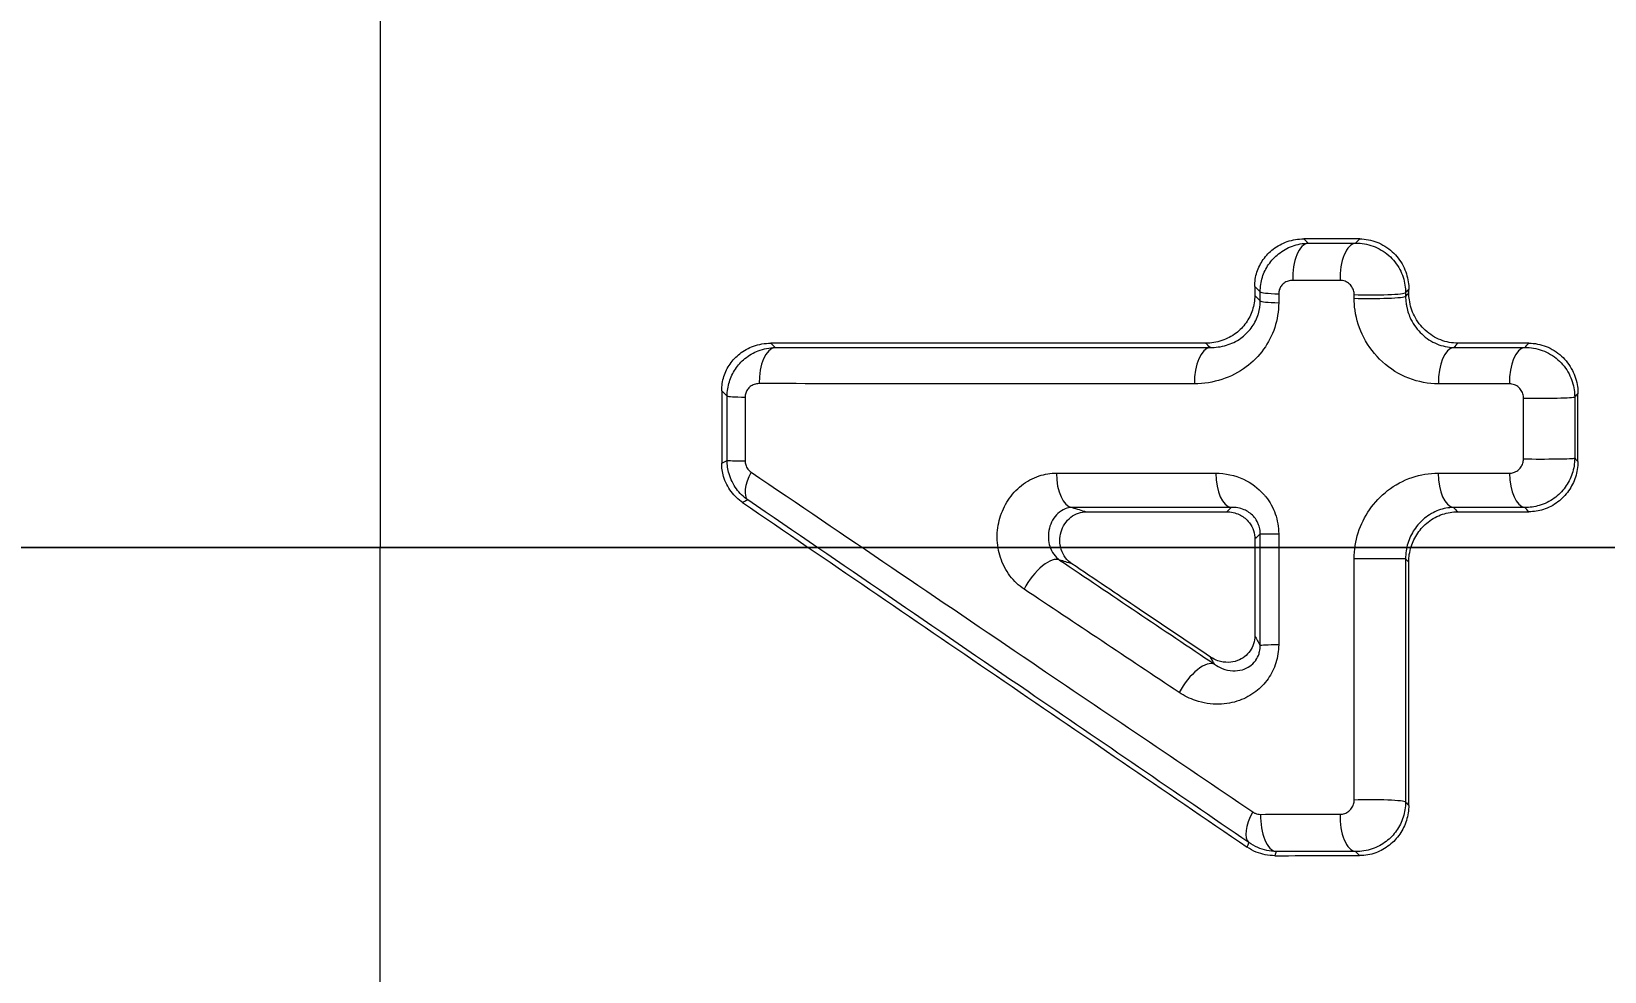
# Model space of a CAD drawing. Header units: millimetres. Extents: x 0 to 594, y 0 to 532.
# Drawn here: x 464.012 to 465.135, y 282.518 to 283.189 of the extents above; entities that cross this region are included whole.
import ezdxf
from ezdxf.lldxf.tags import DXFTag

# ---------------------------------------------------------------- set-up
doc = ezdxf.new("R2010")
doc.units = ezdxf.units.MM
for name, color, linetype, true_color in [('11', 7, 'Continuous', 0xffffff), ('13', 7, 'Continuous', 0xffffff), ('201', 7, 'Continuous', 0xffffff), ('4', 7, 'Continuous', 0xffffff)]:
    doc.layers.add(name, color=color, linetype=linetype, true_color=true_color)
doc.styles.add('iso-1', font='isocp.shx')
tags = doc.linetypes.add('DASHED', pattern=[25.72, 12.86, -12.86]).pattern_tags.tags
tags[6:7] = [DXFTag(74, 4), DXFTag(75, 0), DXFTag(340, '0'), DXFTag(46, 0.0), DXFTag(50, 0.0), DXFTag(44, 0.0), DXFTag(45, 0.0)]
tags[4:5] = [DXFTag(74, 4), DXFTag(75, 0), DXFTag(340, '0'), DXFTag(46, 0.0), DXFTag(50, 0.0), DXFTag(44, 0.0), DXFTag(45, 0.0)]
doc.dimstyles.get("Standard").update_dxf_attribs({"dimtxt": 0.18, "dimasz": 0.18, "dimexe": 0.18, "dimexo": 0.0625, "dimgap": 0.09, "dimtad": 0, "dimtih": 1, "dimtoh": 1, "dimdec": 4, "dimzin": 0, "dimdsep": 46, "dimtxsty": 'Standard', "dimcen": 0.09, "dimadec": 0, "dimazin": 0, "dimtfac": 1, "dimtdec": 4, "dimtofl": 0, "dimtmove": 0, "dimatfit": 3, "dimfxl": 1, "dimtolj": 1, "dimtzin": 0, "dimarcsym": 0})

# ---------------------------------------------------------------- blocks, each defined once
blk = doc.blocks.new('_U1')
at = {"layer": '201', "color": 250, "lineweight": 13}
blk.add_line((430.61169, 282.820884), (499.931008, 323.940688), dxfattribs=at)
at = {"layer": '201', "color": 250, "lineweight": 18}
blk.add_solid([(499.931008, 323.940688), (497.155868, 321.758737), (496.685695, 322.551343), (499.931008, 323.940688)], dxfattribs=at)
at = {"layer": '201', "color": 250, "linetype": 'Continuous', "lineweight": 18, "char_height": 3.5, "attachment_point": 7, "rotation": 30.676165, "line_spacing_factor": 0.963855, "style": 'iso-1'}
for s, insert in [('\\W0.5795;1612', (481.810819, 313.855865)), ('\\W0.6380;R', (478.626316, 311.966838))]:
    blk.add_mtext(s, dxfattribs=dict(at, insert=insert))
blk = doc.blocks.new('_U12')
at = {"layer": '201', "color": 250, "lineweight": 13}
blk.add_line((478.785907, 282.820884), (453.134443, 282.820884), dxfattribs=at)
blk = doc.blocks.new('_U13')
at = {"layer": '201', "color": 250, "lineweight": 13}
blk.add_arc((430.61169, 282.820884), 53.921515, 175, 359.999943, dxfattribs=at)

msp = doc.modelspace()

# ---------------------------------------------------------------- linework, layer by layer
at = {"layer": '11', "color": 250, "linetype": 'DASHED', "lineweight": 18}
for q in [(477.61169, 282.82088), (471.36169, 282.82088)]:
    msp.add_line((438.61169, 282.82088), q, dxfattribs=at)
at = {"layer": '13', "color": 250, "linetype": 'Continuous', "lineweight": 18}
msp.add_circle((430.61169, 282.82088), 80.5978, dxfattribs=at)
at = {"layer": '4', "color": 250, "linetype": 'Continuous', "lineweight": 13}
for centre, major_axis, ratio, start_param, end_param in [((464.92415, 283.01316), (0, 0.025), 0.471334, 0.0593758, 1.6355646), ((464.95796, 283.01316), (0, 0.025), 0.469997, 0.0593277, 1.6360654), ((464.91412, 283.00345), (-0.025, 0), 0.069479, 0.0524868, 1.0806574), ((464.96798, 283.00289), (0.025, 0), 0.070071, 4.2246909, 6.2306963), ((464.96798, 283.00031), (-0.025, 0), 0.069079, 1.0830981, 3.0891073), ((464.91412, 282.99698), (-0.025, 0), 0.067017, 0.052478, 1.0806575), ((464.54348, 282.93869), (0, 0.025), 0.485864, 0.0599145, 1.6072192), ((464.85402, 282.93868), (0, 0.025), 0.473506, 0.0594543, 1.6098388), ((465.02807, 282.93867), (0, -0.025), 0.466582, 3.2007988, 4.7530079), ((465.07876, 282.93867), (0, -0.025), 0.464566, 3.2007278, 4.7534827), ((464.5335, 282.92899), (-0.025, 0), 0.038132, 0.052398, 1.0620135), ((465.08876, 282.92841), (-0.025, 0), 0.042436, 1.0885459, 3.0891855), ((464.53349, 282.88304), (-0.025, 0), 0.021923, 0.0523725, 1.0629134), ((464.53775, 282.875), (-0.01411, -0.02064), 0.408913, 5.0044577, 6.225804), ((465.08873, 282.88459), (-0.025, 0), 0.025141, 1.0902628, 3.0892162), ((464.75552, 282.87431), (0, 0.025), 0.477151, 1.5880888, 3.082005), ((464.86921, 282.87431), (0, 0.025), 0.472615, 1.5885406, 3.0821707), ((465.02786, 282.87432), (0, 0.025), 0.466286, 1.5891969, 3.0823969), ((465.07879, 282.87432), (0, 0.025), 0.464255, 1.5894143, 3.0824684), ((464.91412, 282.8306), (0.025, 0), 0.003698, 3.1939529, 4.2222287), ((464.73248, 282.79077), (0.01395, 0.02074), 0.416226, 0.0575906, 1.8324746), ((464.96798, 282.81268), (-0.025, 0), 0.003158, 3.1939528, 5.2000458), ((464.91414, 282.75068), (-0.025, 0), 0.026718, 5.2032518, 6.2308067), ((464.8431, 282.71637), (0.01395, 0.02074), 0.424194, 0.0578255, 1.8086684), ((464.96798, 282.63888), (-0.025, 0), 0.070071, 3.1940817, 5.2000871), ((464.89563, 282.63033), (-0.01411, -0.02064), 0.435213, 4.9275466, 6.2250226), ((464.90125, 282.62861), (0, 0.025), 0.47224, 1.5063643, 3.0821842), ((464.95796, 282.62861), (0, 0.025), 0.469997, 1.5055272, 3.0822649)]:
    msp.add_ellipse(centre, major_axis=major_axis, ratio=ratio, start_param=start_param, end_param=end_param, dxfattribs=at)
for points, knots in [([(464.26061, 285.86702), (464.2606, 285.86704), (464.2606, 285.83878), (464.2606, 285.74557), (464.2606, 285.64863), (464.2606, 285.52536), (464.2606, 285.37695), (464.2606, 285.20457), (464.2606, 285.00984), (464.2606, 284.79435), (464.2606, 284.48204), (464.2606, 284.04973), (464.2606, 283.48248), (464.2606, 283.06403), (464.2606, 282.84277), (464.2606, 282.82088)], [0, 0, 0, 0, 0.1233354, 0.184988, 0.2466405, 0.3082931, 0.3699457, 0.4315983, 0.4932509, 0.5549034, 0.616556, 0.7398612, 0.8631663, 0.9864715, 1, 1, 1, 1]), ([(464.88915, 283.00336), (464.88915, 283.00686), (464.88969, 283.0104), (464.89176, 283.01698), (464.89327, 283.02009), (464.89712, 283.02573), (464.89952, 283.0283), (464.90517, 283.03281), (464.90855, 283.0347), (464.91572, 283.03731), (464.9196, 283.03803), (464.92345, 283.03811)], [0, 0, 0, 0, 0.1941934, 0.1941934, 0.3822261, 0.3822261, 0.5741024, 0.5741024, 0.7852631, 0.7852631, 1, 1, 1, 1]), ([(464.95726, 283.03811), (464.96147, 283.03819), (464.96577, 283.03747), (464.97381, 283.03454), (464.97768, 283.03225), (464.98413, 283.02656), (464.98686, 283.0231), (464.99069, 283.01584), (464.99196, 283.01198), (464.99282, 283.00633), (464.99295, 283.00456), (464.99295, 283.0028)], [0, 0, 0, 0, 0.230045, 0.230045, 0.4655783, 0.4655783, 0.6947355, 0.6947355, 0.9064856, 0.9064856, 1, 1, 1, 1]), ([(464.91239, 283.01154), (464.91126, 283.01154), (464.91014, 283.01136), (464.90805, 283.01067), (464.90706, 283.01017), (464.9054, 283.00893), (464.9047, 283.00822), (464.90357, 283.00664), (464.90312, 283.00577), (464.90251, 283.00392), (464.90235, 283.00291), (464.90235, 283.00192)], [0, 0, 0, 0, 0.2287402, 0.2287402, 0.4482263, 0.4482263, 0.639756, 0.639756, 0.8196565, 0.8196565, 1, 1, 1, 1]), ([(464.95627, 283.00134), (464.95627, 283.00184), (464.95623, 283.00235), (464.95599, 283.00396), (464.95562, 283.00506), (464.95454, 283.00714), (464.95377, 283.00813), (464.95196, 283.00977), (464.95087, 283.01044), (464.94861, 283.01131), (464.94741, 283.01153), (464.94623, 283.01153)], [0, 0, 0, 0, 0.0888659, 0.0888659, 0.2922963, 0.2922963, 0.5187506, 0.5187506, 0.7595505, 0.7595505, 1, 1, 1, 1]), ([(465.01641, 282.93766), (465.0093, 282.93766), (465.00206, 282.93901), (464.98852, 282.94426), (464.98202, 282.94824), (464.97112, 282.95816), (464.96648, 282.96415), (464.96001, 282.97674), (464.95785, 282.98341), (464.95647, 282.99301), (464.95627, 282.99591), (464.95627, 282.99879)], [0, 0, 0, 0, 0.2409784, 0.2409784, 0.4821853, 0.4821853, 0.7105017, 0.7105017, 0.9147313, 0.9147313, 1, 1, 1, 1]), ([(464.90235, 282.9955), (464.90235, 282.98947), (464.90136, 282.9834), (464.89768, 282.97221), (464.89495, 282.96694), (464.88809, 282.95745), (464.88381, 282.95319), (464.87385, 282.94579), (464.86794, 282.9428), (464.85549, 282.93874), (464.84882, 282.9377), (464.8422, 282.9377)], [0, 0, 0, 0, 0.1819236, 0.1819236, 0.3634907, 0.3634907, 0.5557047, 0.5557047, 0.7738945, 0.7738945, 1, 1, 1, 1]), ([(464.85332, 282.96363), (464.85725, 282.96355), (464.8612, 282.96407), (464.86859, 282.9663), (464.8721, 282.96795), (464.87803, 282.97218), (464.88059, 282.9746), (464.88468, 282.98011), (464.88633, 282.98316), (464.88759, 282.98691), (464.88772, 282.9873), (464.88868, 282.99058), (464.88915, 282.99374), (464.88915, 282.99689)], [0, 0, 0, 0, 0.2440229, 0.2440229, 0.4730259, 0.4730259, 0.6653088, 0.6653088, 0.8367286, 0.8367286, 0.8563196, 0.8563196, 1, 1, 1, 1]), ([(464.50851, 282.92894), (464.50851, 282.93238), (464.50904, 282.93587), (464.51105, 282.94235), (464.51252, 282.94542), (464.51626, 282.95099), (464.51858, 282.95354), (464.52403, 282.95802), (464.5273, 282.95992), (464.53455, 282.96273), (464.53867, 282.96355), (464.54276, 282.96364)], [0, 0, 0, 0, 0.1911236, 0.1911236, 0.3767322, 0.3767322, 0.5645967, 0.5645967, 0.7710338, 0.7710338, 1, 1, 1, 1]), ([(464.54276, 282.96364), (464.57781, 282.96364), (464.61292, 282.96364), (464.68321, 282.96364), (464.71841, 282.96364), (464.78683, 282.96364), (464.82006, 282.96363), (464.85332, 282.96363)], [0, 0, 0, 0, 0.3399502, 0.3399502, 0.6798925, 0.6798925, 1, 1, 1, 1]), ([(465.07807, 282.96363), (465.08229, 282.96371), (465.0866, 282.96298), (465.09464, 282.96004), (465.0985, 282.95774), (465.10496, 282.95204), (465.10769, 282.94855), (465.11154, 282.94122), (465.11281, 282.9373), (465.11361, 282.93169), (465.11373, 282.93002), (465.11373, 282.92835)], [0, 0, 0, 0, 0.2308, 0.2308, 0.4662444, 0.4662444, 0.6970395, 0.6970395, 0.9117051, 0.9117051, 1, 1, 1, 1]), ([(464.53135, 282.93778), (464.53016, 282.93778), (464.52896, 282.93758), (464.52684, 282.93683), (464.52589, 282.93632), (464.52429, 282.93508), (464.52361, 282.93438), (464.52251, 282.93282), (464.52207, 282.93196), (464.52148, 282.93013), (464.52133, 282.92913), (464.52133, 282.92815)], [0, 0, 0, 0, 0.2451209, 0.2451209, 0.4595102, 0.4595102, 0.6462215, 0.6462215, 0.8229218, 0.8229218, 1, 1, 1, 1]), ([(464.8422, 282.9377), (464.8089, 282.93771), (464.77564, 282.93772), (464.70716, 282.93773), (464.67193, 282.93774), (464.60157, 282.93776), (464.56643, 282.93777), (464.53135, 282.93778)], [0, 0, 0, 0, 0.3201075, 0.3201075, 0.6600498, 0.6600498, 1, 1, 1, 1]), ([(465.07717, 282.92747), (465.07717, 282.92794), (465.07714, 282.92842), (465.07691, 282.93002), (465.07655, 282.93114), (465.07547, 282.93324), (465.07469, 282.93424), (465.07288, 282.93589), (465.07179, 282.93655), (465.06954, 282.93742), (465.06833, 282.93765), (465.06715, 282.93765)], [0, 0, 0, 0, 0.0837964, 0.0837964, 0.2901516, 0.2901516, 0.5186192, 0.5186192, 0.759404, 0.759404, 1, 1, 1, 1]), ([(464.52318, 282.85472), (464.52011, 282.8569), (464.51736, 282.85962), (464.5128, 282.86589), (464.511, 282.86957), (464.50898, 282.8765), (464.50852, 282.87977), (464.50851, 282.88301)], [0, 0, 0, 0, 0.3440056, 0.3440056, 0.7070569, 0.7070569, 1, 1, 1, 1]), ([(464.52133, 282.88256), (464.52133, 282.88164), (464.52146, 282.88071), (464.52205, 282.87873), (464.52259, 282.87769), (464.52392, 282.87593), (464.52473, 282.87517), (464.52561, 282.87458)], [0, 0, 0, 0, 0.2827888, 0.2827888, 0.6424055, 0.6424055, 1, 1, 1, 1]), ([(464.52561, 282.87458), (464.55912, 282.85187), (464.59258, 282.82919), (464.6594, 282.78392), (464.69274, 282.76133), (464.7788, 282.70304), (464.83141, 282.66742), (464.88384, 282.63192)], [0, 0, 0, 0, 0.2789437, 0.2789437, 0.5578533, 0.5578533, 1, 1, 1, 1]), ([(465.06718, 282.87386), (465.06816, 282.87386), (465.06915, 282.87401), (465.07114, 282.87464), (465.07216, 282.87516), (465.0739, 282.87646), (465.07466, 282.87723), (465.07587, 282.87894), (465.07635, 282.87989), (465.07699, 282.88188), (465.07717, 282.88296), (465.07717, 282.88403)], [0, 0, 0, 0, 0.1966545, 0.1966545, 0.4176702, 0.4176702, 0.61915, 0.61915, 0.8094094, 0.8094094, 1, 1, 1, 1]), ([(465.11373, 282.88455), (465.11372, 282.88083), (465.1131, 282.87705), (465.11078, 282.87007), (465.10909, 282.86676), (465.10477, 282.86083), (465.10208, 282.85814), (465.09587, 282.85366), (465.09222, 282.85187), (465.0851, 282.84978), (465.08158, 282.8493), (465.0781, 282.84937)], [0, 0, 0, 0, 0.2002888, 0.2002888, 0.3952294, 0.3952294, 0.5956483, 0.5956483, 0.8104551, 0.8104551, 1, 1, 1, 1]), ([(464.72054, 282.79101), (464.71674, 282.79354), (464.71327, 282.79681), (464.70755, 282.80441), (464.70524, 282.80884), (464.70221, 282.81805), (464.7014, 282.82294), (464.70129, 282.8325), (464.70195, 282.83731), (464.70457, 282.84636), (464.70659, 282.85072), (464.71176, 282.8586), (464.71503, 282.86216), (464.72249, 282.86807), (464.72681, 282.8704), (464.73527, 282.8732), (464.73945, 282.87388), (464.74359, 282.87388)], [0, 0, 0, 0, 0.1270267, 0.1270267, 0.2539996, 0.2539996, 0.3764611, 0.3764611, 0.4962605, 0.4962605, 0.6181499, 0.6181499, 0.745878, 0.745878, 0.8808758, 0.8808758, 1, 1, 1, 1]), ([(464.74359, 282.87388), (464.76253, 282.87388), (464.78149, 282.87387), (464.81942, 282.87387), (464.83841, 282.87387), (464.8574, 282.87387)], [0, 0, 0, 0, 0.4999983, 0.4999983, 1, 1, 1, 1]), ([(464.8574, 282.87387), (464.86414, 282.87387), (464.87104, 282.87241), (464.88263, 282.86698), (464.88768, 282.86329), (464.89226, 282.85807), (464.89275, 282.85748), (464.89603, 282.85332), (464.89834, 282.84918), (464.9015, 282.84027), (464.90235, 282.83535), (464.90235, 282.83052)], [0, 0, 0, 0, 0.3125281, 0.3125281, 0.5790098, 0.5790098, 0.6111542, 0.6111542, 0.8036318, 0.8036318, 1, 1, 1, 1]), ([(464.95626, 282.81275), (464.95626, 282.81904), (464.95727, 282.82541), (464.96103, 282.83723), (464.96382, 282.84284), (464.97085, 282.85301), (464.97525, 282.85762), (464.98542, 282.86551), (464.99142, 282.8687), (465.00362, 282.87282), (465.00994, 282.87386), (465.0162, 282.87386)], [0, 0, 0, 0, 0.1870323, 0.1870323, 0.3737202, 0.3737202, 0.5712838, 0.5712838, 0.7897577, 0.7897577, 1, 1, 1, 1]), ([(464.52318, 282.85472), (464.52301, 282.85464), (464.52285, 282.85455), (464.52164, 282.85393), (464.5206, 282.8534), (464.51957, 282.85287)], [0, 0, 0, 0, 0.1380759, 0.1380759, 1, 1, 1, 1]), ([(464.88102, 282.61008), (464.82865, 282.64589), (464.7761, 282.68182), (464.69014, 282.74059), (464.65683, 282.76336), (464.59009, 282.80898), (464.55666, 282.83184), (464.52318, 282.85472)], [0, 0, 0, 0, 0.4422013, 0.4422013, 0.7210998, 0.7210998, 1, 1, 1, 1]), ([(464.75481, 282.84935), (464.7531, 282.84931), (464.75141, 282.84896), (464.748, 282.84761), (464.74626, 282.84652), (464.74327, 282.84379), (464.74196, 282.84217), (464.7399, 282.83857), (464.7391, 282.83659), (464.73808, 282.83248), (464.73783, 282.8303), (464.73789, 282.82776), (464.73791, 282.82739), (464.73806, 282.82523), (464.7384, 282.82342), (464.73959, 282.81962), (464.74058, 282.81765), (464.74295, 282.81429), (464.7444, 282.81288), (464.74592, 282.81181)], [0, 0, 0, 0, 0.1286767, 0.1286767, 0.273826, 0.273826, 0.4070347, 0.4070347, 0.528054, 0.528054, 0.6413096, 0.6413096, 0.6602741, 0.6602741, 0.7539167, 0.7539167, 0.8739303, 0.8739303, 1, 1, 1, 1]), ([(464.86851, 282.84936), (464.84954, 282.84936), (464.83057, 282.84936), (464.79267, 282.84936), (464.77373, 282.84935), (464.75481, 282.84935)], [0, 0, 0, 0, 0.5000016, 0.5000016, 1, 1, 1, 1]), ([(464.88916, 282.83059), (464.88916, 282.83139), (464.88911, 282.83219), (464.88884, 282.83436), (464.8885, 282.83572), (464.88774, 282.83782), (464.88737, 282.83864), (464.88619, 282.8408), (464.88529, 282.84203), (464.88231, 282.84525), (464.88, 282.84673), (464.87467, 282.84898), (464.87155, 282.84947), (464.86851, 282.84936)], [0, 0, 0, 0, 0.0584678, 0.0584678, 0.1617429, 0.1617429, 0.2328417, 0.2328417, 0.3647301, 0.3647301, 0.6421223, 0.6421223, 1, 1, 1, 1]), ([(464.88916, 282.75071), (464.88916, 282.76584), (464.88916, 282.78098), (464.88916, 282.80761), (464.88916, 282.8191), (464.88916, 282.83059)], [0, 0, 0, 0, 0.5684057, 0.5684057, 1, 1, 1, 1]), ([(464.90235, 282.83052), (464.90235, 282.81912), (464.90235, 282.80771), (464.90235, 282.7813), (464.90235, 282.76628), (464.90235, 282.75127)], [0, 0, 0, 0, 0.4315943, 0.4315943, 1, 1, 1, 1]), ([(464.74592, 282.81181), (464.76439, 282.79939), (464.78284, 282.78698), (464.81971, 282.76218), (464.83812, 282.7498), (464.85652, 282.73743)], [0, 0, 0, 0, 0.5000059, 0.5000059, 1, 1, 1, 1]), ([(464.95627, 282.64042), (464.95627, 282.66333), (464.95626, 282.68626), (464.95626, 282.7437), (464.95626, 282.77823), (464.95626, 282.81275)], [0, 0, 0, 0, 0.3994347, 0.3994347, 1, 1, 1, 1]), ([(464.99294, 282.81268), (464.99294, 282.77788), (464.99294, 282.74308), (464.99294, 282.68518), (464.99295, 282.66206), (464.99295, 282.63897)], [0, 0, 0, 0, 0.6005655, 0.6005655, 1, 1, 1, 1]), ([(464.83126, 282.71724), (464.81284, 282.72951), (464.79441, 282.74179), (464.7575, 282.76638), (464.73903, 282.77869), (464.72054, 282.79101)], [0, 0, 0, 0, 0.499977, 0.499977, 1, 1, 1, 1]), ([(464.90235, 282.75127), (464.90235, 282.74694), (464.90168, 282.74253), (464.89909, 282.73433), (464.89714, 282.73042), (464.89228, 282.72353), (464.8893, 282.72046), (464.88246, 282.7152), (464.87847, 282.71306), (464.86963, 282.70986), (464.86465, 282.70897), (464.8541, 282.70874), (464.84841, 282.70963), (464.83893, 282.71283), (464.83494, 282.71478), (464.83126, 282.71724)], [0, 0, 0, 0, 0.124539, 0.124539, 0.2492223, 0.2492223, 0.3759174, 0.3759174, 0.5157473, 0.5157473, 0.6761509, 0.6761509, 0.859854, 0.859854, 1, 1, 1, 1]), ([(464.94623, 282.63024), (464.94735, 282.63024), (464.94849, 282.63044), (464.95055, 282.63119), (464.95151, 282.63172), (464.95315, 282.63302), (464.95387, 282.63377), (464.95502, 282.63546), (464.95549, 282.63639), (464.9561, 282.63835), (464.95627, 282.6394), (464.95627, 282.64042)], [0, 0, 0, 0, 0.2281462, 0.2281462, 0.4372056, 0.4372056, 0.6292216, 0.6292216, 0.814585, 0.814585, 1, 1, 1, 1]), ([(464.99295, 282.63897), (464.99295, 282.63535), (464.99238, 282.63167), (464.99019, 282.62481), (464.98857, 282.62154), (464.98446, 282.61569), (464.98192, 282.61304), (464.97608, 282.60857), (464.97268, 282.60674), (464.96533, 282.60422), (464.96126, 282.60358), (464.95726, 282.60365)], [0, 0, 0, 0, 0.1943737, 0.1943737, 0.3854698, 0.3854698, 0.5780003, 0.5780003, 0.7817509, 0.7817509, 1, 1, 1, 1]), ([(464.88384, 282.63192), (464.88442, 282.63153), (464.88504, 282.6312), (464.88688, 282.63046), (464.88818, 282.63022), (464.88947, 282.63022)], [0, 0, 0, 0, 0.3463327, 0.3463327, 1, 1, 1, 1]), ([(464.90055, 282.60365), (464.89607, 282.60374), (464.89153, 282.60472), (464.88517, 282.60746), (464.88302, 282.60867), (464.88102, 282.61008)], [0, 0, 0, 0, 0.6494478, 0.6494478, 1, 1, 1, 1])]:
    msp.add_open_spline(points, degree=3, knots=knots, dxfattribs=at)
at = {"layer": '4', "color": 250, "linetype": 'Continuous', "lineweight": 18}
for points, knots in [([(464.88524, 283.00715), (464.88523, 283.01065), (464.8858, 283.01419), (464.8879, 283.0207), (464.88945, 283.02377), (464.89336, 283.02931), (464.89581, 283.03181), (464.90154, 283.0362), (464.90497, 283.038), (464.91231, 283.0405), (464.91632, 283.04115), (464.92031, 283.04115)], [0, 0, 0, 0, 0.1803427, 0.1803427, 0.3599162, 0.3599162, 0.5503463, 0.5503463, 0.7682803, 0.7682803, 1, 1, 1, 1]), ([(464.96023, 283.04116), (464.95397, 283.04115), (464.94771, 283.04115), (464.9344, 283.04115), (464.92736, 283.04115), (464.92031, 283.04115)], [0, 0, 0, 0, 0.470342, 0.470342, 1, 1, 1, 1]), ([(464.96023, 283.04116), (464.96435, 283.04116), (464.96855, 283.04037), (464.97644, 283.03731), (464.98023, 283.03498), (464.98658, 283.02919), (464.98928, 283.0257), (464.99307, 283.01834), (464.99434, 283.01443), (464.99518, 283.00873), (464.99531, 283.00697), (464.9953, 283.00521)], [0, 0, 0, 0, 0.2391094, 0.2391094, 0.478968, 0.478968, 0.705775, 0.705775, 0.9110178, 0.9110178, 1, 1, 1, 1]), ([(464.88524, 283.00068), (464.88524, 282.99716), (464.88467, 282.99361), (464.88255, 282.98706), (464.88098, 282.98397), (464.87703, 282.9784), (464.87457, 282.9759), (464.86882, 282.97154), (464.8654, 282.96976), (464.8581, 282.9673), (464.85413, 282.96667), (464.85019, 282.96667)], [0, 0, 0, 0, 0.1816203, 0.1816203, 0.3625426, 0.3625426, 0.5533964, 0.5533964, 0.770047, 0.770047, 1, 1, 1, 1]), ([(464.99295, 283.00022), (464.99295, 282.99853), (464.99307, 282.99682), (464.99343, 282.99427), (464.99358, 282.9934), (464.99442, 282.98942), (464.9955, 282.98641), (464.99885, 282.97963), (465.00153, 282.97609), (465.00776, 282.97015), (465.01147, 282.96778), (465.0192, 282.96456), (465.02331, 282.96371), (465.02738, 282.96363)], [0, 0, 0, 0, 0.0788816, 0.0788816, 0.1197118, 0.1197118, 0.2700518, 0.2700518, 0.4955999, 0.4955999, 0.7450228, 0.7450228, 1, 1, 1, 1]), ([(465.03035, 282.96667), (465.0262, 282.96667), (465.02198, 282.96746), (465.01409, 282.97055), (465.0103, 282.97289), (465.00396, 282.97872), (465.00125, 282.98224), (464.99748, 282.98966), (464.99622, 282.9936), (464.99542, 282.99925), (464.9953, 283.00095), (464.9953, 283.00264)], [0, 0, 0, 0, 0.2397704, 0.2397704, 0.4801992, 0.4801992, 0.7087761, 0.7087761, 0.9146475, 0.9146475, 1, 1, 1, 1]), ([(464.50459, 282.93273), (464.50459, 282.93618), (464.50514, 282.93967), (464.50718, 282.9461), (464.50869, 282.94913), (464.5125, 282.95462), (464.51487, 282.95709), (464.52044, 282.96146), (464.52377, 282.96328), (464.5312, 282.96596), (464.53543, 282.96667), (464.53963, 282.96667)], [0, 0, 0, 0, 0.1770727, 0.1770727, 0.3534347, 0.3534347, 0.5396074, 0.5396074, 0.7536445, 0.7536445, 1, 1, 1, 1]), ([(464.85019, 282.96667), (464.81859, 282.96667), (464.78703, 282.96667), (464.71726, 282.96667), (464.67907, 282.96667), (464.60712, 282.96667), (464.57335, 282.96667), (464.53963, 282.96667)], [0, 0, 0, 0, 0.3040005, 0.3040005, 0.6728883, 0.6728883, 1, 1, 1, 1]), ([(465.08104, 282.96667), (465.07664, 282.96667), (465.07225, 282.96667), (465.05534, 282.96667), (465.04284, 282.96667), (465.03035, 282.96667)], [0, 0, 0, 0, 0.2599854, 0.2599854, 1, 1, 1, 1]), ([(465.08104, 282.96667), (465.08518, 282.96667), (465.08939, 282.96588), (465.09728, 282.96281), (465.10106, 282.96047), (465.10741, 282.95465), (465.11011, 282.95113), (465.1139, 282.94369), (465.11516, 282.93972), (465.11595, 282.93406), (465.11606, 282.9324), (465.11606, 282.93074)], [0, 0, 0, 0, 0.2393887, 0.2393887, 0.4793975, 0.4793975, 0.7082802, 0.7082802, 0.9163854, 0.9163854, 1, 1, 1, 1]), ([(464.50459, 282.93273), (464.50459, 282.92615), (464.50459, 282.91957), (464.50459, 282.90232), (464.50459, 282.89166), (464.50459, 282.881)], [0, 0, 0, 0, 0.3817648, 0.3817648, 1, 1, 1, 1]), ([(465.11603, 282.88218), (465.11603, 282.88753), (465.11604, 282.89288), (465.11605, 282.90907), (465.11605, 282.91991), (465.11606, 282.93074)], [0, 0, 0, 0, 0.3304388, 0.3304388, 1, 1, 1, 1]), ([(464.51957, 282.85287), (464.51649, 282.85496), (464.51365, 282.85764), (464.50899, 282.86388), (464.50711, 282.86757), (464.50507, 282.87453), (464.50459, 282.87779), (464.50459, 282.881)], [0, 0, 0, 0, 0.3580576, 0.3580576, 0.7193092, 0.7193092, 1, 1, 1, 1]), ([(465.11603, 282.88218), (465.11603, 282.87843), (465.11542, 282.87462), (465.11316, 282.86758), (465.11148, 282.86424), (465.10726, 282.85822), (465.10462, 282.8555), (465.09857, 282.85091), (465.09502, 282.84908), (465.08804, 282.84684), (465.08455, 282.84629), (465.0811, 282.84629)], [0, 0, 0, 0, 0.1914475, 0.1914475, 0.3822434, 0.3822434, 0.5828807, 0.5828807, 0.8017199, 0.8017199, 1, 1, 1, 1]), ([(464.51957, 282.85287), (464.58016, 282.81147), (464.64059, 282.7702), (464.7607, 282.68815), (464.82039, 282.64737), (464.87988, 282.60672)], [0, 0, 0, 0, 0.5013726, 0.5013726, 1, 1, 1, 1]), ([(464.75462, 282.80913), (464.75293, 282.81027), (464.75139, 282.81174), (464.74885, 282.81515), (464.74782, 282.81713), (464.74648, 282.82126), (464.74612, 282.82345), (464.74607, 282.82774), (464.74637, 282.8299), (464.74755, 282.83396), (464.74845, 282.83592), (464.75076, 282.83945), (464.75222, 282.84104), (464.75554, 282.84368), (464.75746, 282.84472), (464.76121, 282.84596), (464.76305, 282.84626), (464.76488, 282.84626)], [0, 0, 0, 0, 0.1269265, 0.1269265, 0.2541512, 0.2541512, 0.3772927, 0.3772927, 0.4979464, 0.4979464, 0.6203768, 0.6203768, 0.7479754, 0.7479754, 0.8821562, 0.8821562, 1, 1, 1, 1]), ([(464.76488, 282.84626), (464.78042, 282.84626), (464.79597, 282.84626), (464.82946, 282.84626), (464.84739, 282.84627), (464.86533, 282.84627)], [0, 0, 0, 0, 0.4647283, 0.4647283, 1, 1, 1, 1]), ([(464.86533, 282.84627), (464.86833, 282.84627), (464.87138, 282.84562), (464.87653, 282.84319), (464.87878, 282.84153), (464.8819, 282.83795), (464.88301, 282.83619), (464.88461, 282.83239), (464.88511, 282.83029), (464.88529, 282.82774), (464.88531, 282.8273), (464.88531, 282.82685)], [0, 0, 0, 0, 0.3107115, 0.3107115, 0.5781115, 0.5781115, 0.7685922, 0.7685922, 0.9600452, 0.9600452, 1, 1, 1, 1]), ([(465.02717, 282.84936), (465.02357, 282.8493), (465.01997, 282.84862), (465.01302, 282.84607), (465.0096, 282.84414), (465.0038, 282.83938), (465.00128, 282.83664), (464.99727, 282.83058), (464.99567, 282.82725), (464.99353, 282.82023), (464.99293, 282.81644), (464.99294, 282.81268)], [0, 0, 0, 0, 0.220248, 0.220248, 0.4471384, 0.4471384, 0.6463452, 0.6463452, 0.8266317, 0.8266317, 1, 1, 1, 1]), ([(464.99522, 282.81034), (464.99522, 282.81404), (464.99581, 282.8178), (464.99801, 282.82476), (464.99964, 282.82807), (465.00375, 282.83405), (465.00632, 282.83676), (465.01225, 282.84138), (465.01573, 282.84325), (465.02283, 282.84567), (465.02652, 282.84628), (465.03017, 282.84628)], [0, 0, 0, 0, 0.1883324, 0.1883324, 0.3760132, 0.3760132, 0.573428, 0.573428, 0.7903256, 0.7903256, 1, 1, 1, 1]), ([(465.03017, 282.84628), (465.04266, 282.84628), (465.05515, 282.84628), (465.07213, 282.84629), (465.07661, 282.84629), (465.0811, 282.84629)], [0, 0, 0, 0, 0.7361622, 0.7361622, 1, 1, 1, 1]), ([(464.88531, 282.82685), (464.88531, 282.81676), (464.88531, 282.80668), (464.88531, 282.78364), (464.88531, 282.77068), (464.88531, 282.75773)], [0, 0, 0, 0, 0.4376852, 0.4376852, 1, 1, 1, 1]), ([(464.85374, 282.7425), (464.83674, 282.75393), (464.81972, 282.76536), (464.78668, 282.78758), (464.77066, 282.79835), (464.75462, 282.80913)], [0, 0, 0, 0, 0.5154141, 0.5154141, 1, 1, 1, 1]), ([(464.99522, 282.63664), (464.99521, 282.65094), (464.99521, 282.66523), (464.99521, 282.7231), (464.99521, 282.76672), (464.99522, 282.81034)], [0, 0, 0, 0, 0.2471609, 0.2471609, 1, 1, 1, 1]), ([(464.88531, 282.75773), (464.88532, 282.7558), (464.88502, 282.75383), (464.88388, 282.75017), (464.88302, 282.74843), (464.88088, 282.74535), (464.87957, 282.74398), (464.87655, 282.74162), (464.87477, 282.74065), (464.87084, 282.7392), (464.86862, 282.7388), (464.86391, 282.73868), (464.86137, 282.73908), (464.85715, 282.74052), (464.85538, 282.7414), (464.85374, 282.7425)], [0, 0, 0, 0, 0.1246259, 0.1246259, 0.2491314, 0.2491314, 0.3755726, 0.3755726, 0.5154851, 0.5154851, 0.676237, 0.676237, 0.8602299, 0.8602299, 1, 1, 1, 1]), ([(464.85652, 282.73743), (464.85825, 282.73618), (464.86008, 282.73518), (464.86444, 282.73343), (464.86704, 282.73285), (464.87188, 282.73263), (464.87415, 282.73286), (464.87821, 282.73404), (464.88004, 282.73485), (464.88318, 282.73704), (464.88455, 282.73832), (464.88586, 282.74008), (464.88598, 282.74025), (464.88699, 282.74172), (464.88777, 282.74327), (464.88846, 282.74544), (464.88859, 282.74595), (464.88902, 282.74785), (464.88917, 282.74931), (464.88916, 282.75071)], [0, 0, 0, 0, 0.1591768, 0.1591768, 0.3680165, 0.3680165, 0.5433109, 0.5433109, 0.6846203, 0.6846203, 0.7998161, 0.7998161, 0.811681, 0.811681, 0.9018416, 0.9018416, 0.9282903, 0.9282903, 1, 1, 1, 1]), ([(464.99522, 282.63664), (464.99522, 282.63301), (464.99465, 282.6293), (464.99248, 282.62238), (464.99086, 282.61907), (464.9868, 282.61314), (464.98428, 282.61045), (464.97853, 282.60589), (464.97518, 282.60403), (464.96798, 282.6014), (464.96402, 282.60071), (464.96014, 282.60071)], [0, 0, 0, 0, 0.1868005, 0.1868005, 0.3732014, 0.3732014, 0.5656035, 0.5656035, 0.7741115, 0.7741115, 1, 1, 1, 1]), ([(464.89955, 282.6007), (464.89504, 282.6007), (464.8905, 282.60157), (464.88407, 282.60418), (464.88191, 282.60534), (464.87988, 282.60672)], [0, 0, 0, 0, 0.6541922, 0.6541922, 1, 1, 1, 1]), ([(464.89955, 282.6007), (464.91257, 282.6007), (464.92559, 282.60071), (464.94579, 282.60071), (464.95296, 282.60071), (464.96014, 282.60071)], [0, 0, 0, 0, 0.6451637, 0.6451637, 1, 1, 1, 1])]:
    msp.add_open_spline(points, degree=3, knots=knots, dxfattribs=at)
at = {"layer": '4', "color": 250, "linetype": 'Continuous', "lineweight": 13}
for points, degree in [([(464.92031, 283.04115), (464.92136, 283.04014), (464.9224, 283.03913), (464.92345, 283.03811)], 3), ([(464.92345, 283.03811), (464.93471, 283.03811), (464.94599, 283.03811), (464.95726, 283.03811)], 3), ([(464.95726, 283.03811), (464.95825, 283.03913), (464.95924, 283.04014), (464.96023, 283.04116)], 3), ([(464.94623, 283.01153), (464.93495, 283.01153), (464.92366, 283.01154), (464.91239, 283.01154)], 3), ([(464.88915, 283.00336), (464.88785, 283.00462), (464.88654, 283.00588), (464.88524, 283.00715)], 3), ([(464.88524, 283.00068), (464.88654, 282.99942), (464.88785, 282.99815), (464.88915, 282.99689)], 3), ([(464.88915, 282.99689), (464.88915, 282.99905), (464.88915, 283.0012), (464.88915, 283.00336)], 3), ([(464.90235, 283.00192), (464.90235, 282.99978), (464.90235, 282.99764), (464.90235, 282.9955)], 3), ([(464.95627, 282.99879), (464.95627, 282.99964), (464.95627, 283.00049), (464.95627, 283.00134)], 3), ([(464.9953, 283.00521), (464.99452, 283.00441), (464.99373, 283.0036), (464.99295, 283.0028)], 3), ([(464.99295, 283.0028), (464.99295, 283.00194), (464.99295, 283.00108), (464.99295, 283.00022)], 3), ([(464.99295, 283.00022), (464.99373, 283.00103), (464.99452, 283.00183), (464.9953, 283.00264)], 3), ([(464.53963, 282.96667), (464.54067, 282.96566), (464.54171, 282.96465), (464.54276, 282.96364)], 3), ([(464.85332, 282.96363), (464.85228, 282.96465), (464.85123, 282.96566), (464.85019, 282.96667)], 3), ([(465.03035, 282.96667), (465.02936, 282.96566), (465.02837, 282.96464), (465.02738, 282.96363)], 3), ([(465.07807, 282.96363), (465.07906, 282.96464), (465.08005, 282.96566), (465.08104, 282.96667)], 3), ([(465.02738, 282.96363), (465.04426, 282.96363), (465.06116, 282.96363), (465.07807, 282.96363)], 3), ([(464.50851, 282.92894), (464.5072, 282.9302), (464.5059, 282.93147), (464.50459, 282.93273)], 3), ([(465.06715, 282.93765), (465.05023, 282.93765), (465.03331, 282.93766), (465.01641, 282.93766)], 3), ([(465.11606, 282.93074), (465.11528, 282.92995), (465.11451, 282.92915), (465.11373, 282.92835)], 3), ([(464.50851, 282.88301), (464.50851, 282.89832), (464.50851, 282.91363), (464.50851, 282.92894)], 3), ([(464.52133, 282.92815), (464.52133, 282.91296), (464.52133, 282.89776), (464.52133, 282.88256)], 3), ([(465.07717, 282.88403), (465.07717, 282.89851), (465.07717, 282.913), (465.07717, 282.92747)], 3), ([(465.11373, 282.92835), (465.11373, 282.91376), (465.11373, 282.89916), (465.11373, 282.88455)], 3), ([(464.50459, 282.881), (464.5059, 282.88167), (464.50721, 282.88234), (464.50851, 282.88301)], 3), ([(465.11373, 282.88455), (465.1145, 282.88376), (465.11526, 282.88297), (465.11603, 282.88218)], 3), ([(465.0162, 282.87386), (465.03319, 282.87386), (465.05018, 282.87386), (465.06718, 282.87386)], 3), ([(464.75481, 282.84935), (464.75817, 282.84832), (464.76152, 282.84729), (464.76488, 282.84626)], 3), ([(464.86533, 282.84627), (464.86639, 282.8473), (464.86745, 282.84833), (464.86851, 282.84936)], 3), ([(465.0781, 282.84937), (465.06112, 282.84937), (465.04414, 282.84936), (465.02717, 282.84936)], 3), ([(465.02717, 282.84936), (465.02817, 282.84834), (465.02917, 282.84731), (465.03017, 282.84628)], 3), ([(465.0811, 282.84629), (465.0801, 282.84731), (465.0791, 282.84834), (465.0781, 282.84937)], 3), ([(464.88916, 282.83059), (464.88787, 282.82935), (464.88659, 282.8281), (464.88531, 282.82685)], 3), ([(464.01169, 282.82088), (464.0638, 282.82088), (464.11591, 282.82088), (464.17028, 282.82088), (464.21541, 282.82088), (464.2606, 282.82088)], 5), ([(464.75462, 282.80913), (464.75172, 282.81003), (464.74882, 282.81092), (464.74592, 282.81181)], 3), ([(464.99522, 282.81034), (464.99446, 282.81112), (464.9937, 282.8119), (464.99294, 282.81268)], 3), ([(464.88531, 282.75773), (464.8866, 282.75539), (464.88788, 282.75305), (464.88916, 282.75071)], 3), ([(464.85652, 282.73743), (464.85559, 282.73912), (464.85467, 282.74081), (464.85374, 282.7425)], 3), ([(464.99295, 282.63897), (464.9937, 282.63819), (464.99446, 282.63742), (464.99522, 282.63664)], 3), ([(464.88947, 282.63022), (464.90838, 282.63022), (464.9273, 282.63023), (464.94623, 282.63024)], 3), ([(464.87988, 282.60672), (464.88026, 282.60784), (464.88064, 282.60896), (464.88102, 282.61008)], 3), ([(464.90055, 282.60365), (464.90021, 282.60267), (464.89988, 282.60169), (464.89955, 282.6007)], 3), ([(464.95726, 282.60365), (464.93834, 282.60365), (464.91944, 282.60365), (464.90055, 282.60365)], 3), ([(464.96014, 282.60071), (464.95918, 282.60169), (464.95822, 282.60267), (464.95726, 282.60365)], 3)]:
    msp.add_open_spline(points, degree=degree, dxfattribs=at)
at = {"layer": '4', "color": 250, "linetype": 'Continuous', "lineweight": 18}
for points in [[(464.88524, 283.00715), (464.88524, 283.00499), (464.88524, 283.00284), (464.88524, 283.00068)], [(464.9953, 283.00264), (464.9953, 283.0035), (464.9953, 283.00435), (464.9953, 283.00521)]]:
    msp.add_open_spline(points, degree=3, dxfattribs=at)
at = {"layer": '4', "color": 250, "linetype": 'Continuous', "lineweight": 13}
msp.add_rational_spline([(464.2606, 279.77474), (464.2606, 279.77475), (464.2606, 281.0365), (464.2606, 282.82088)], [1, 0.804737854124, 0.804737854124, 1], degree=3, dxfattribs=at)

# ---------------------------------------------------------------- block references
at = {"layer": '201', "color": 250, "linetype": 'Continuous', "lineweight": 18}
for name in ['_U12', '_U13']:
    msp.add_blockref(name, (0, 0), dxfattribs=at)

# ---------------------------------------------------------------- dimensions: what is measured, and where the dimension line sits
dim = msp.add_radius_dim(center=(430.61169, 282.82088), mpoint=(499.93101, 323.94069), dimstyle='Standard', override={"dimtxt": 3.5, "dimasz": 3.5, "dimexe": 1.5, "dimexo": 0.5, "dimgap": 1.75, "dimtad": 1, "dimtih": 0, "dimtoh": 0, "dimdec": 0, "dimlfac": 20, "dimzin": 8, "dimdsep": 46, "dimlunit": 2, "dimpost": 'R<>', "dimtxsty": 'iso-1', "dimsah": 1, "dimse1": 0, "dimse2": 0, "dimsd1": 0, "dimsd2": 0, "dimclrd": 250, "dimclre": 250, "dimclrt": 250, "dimtol": 0, "dimtm": -0.1, "dimtfac": 0.7, "dimtdec": 2, "dimtofl": 1, "dimtmove": 0, "dimtzin": 8, "dimlwd": 13, "dimlwe": 13}, dxfattribs=at)
dim.commit()
dim.dimension.update_dxf_attribs({"geometry": '_U1', "text_midpoint": (482.97275, 313.88115), "dimtype": 164})

doc.saveas('drawing.dxf')
